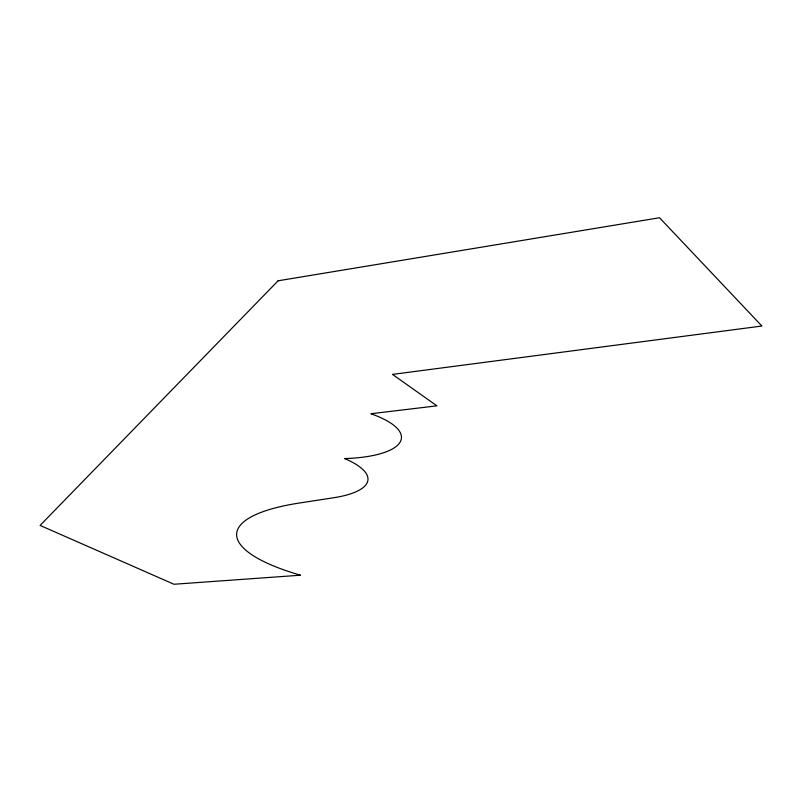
<?xml version="1.0" encoding="UTF-8"?>
<svg xmlns="http://www.w3.org/2000/svg" width="802" height="802" viewBox="0 0 802 802"><rect width="100%" height="100%" fill="white"/><g stroke="black" fill="none" stroke-linecap="round" stroke-linejoin="round"><path stroke-width="1.2" d="M278.104 280.79L40.1 525.42L173.964 584.257L300.489 575.204A173.523 46.506 4.3 0 1 299.076 503.075L333.652 497.751A91.689 27.589 5.5 0 0 344.659 458.574A84.25 27.238 5.2 0 0 400.108 442.123A84.25 27.238 5.2 0 0 370.895 413.742L436.9 405.842L392.499 374.394L761.9 326.033L659.515 217.743L278.104 280.79"/></g></svg>
